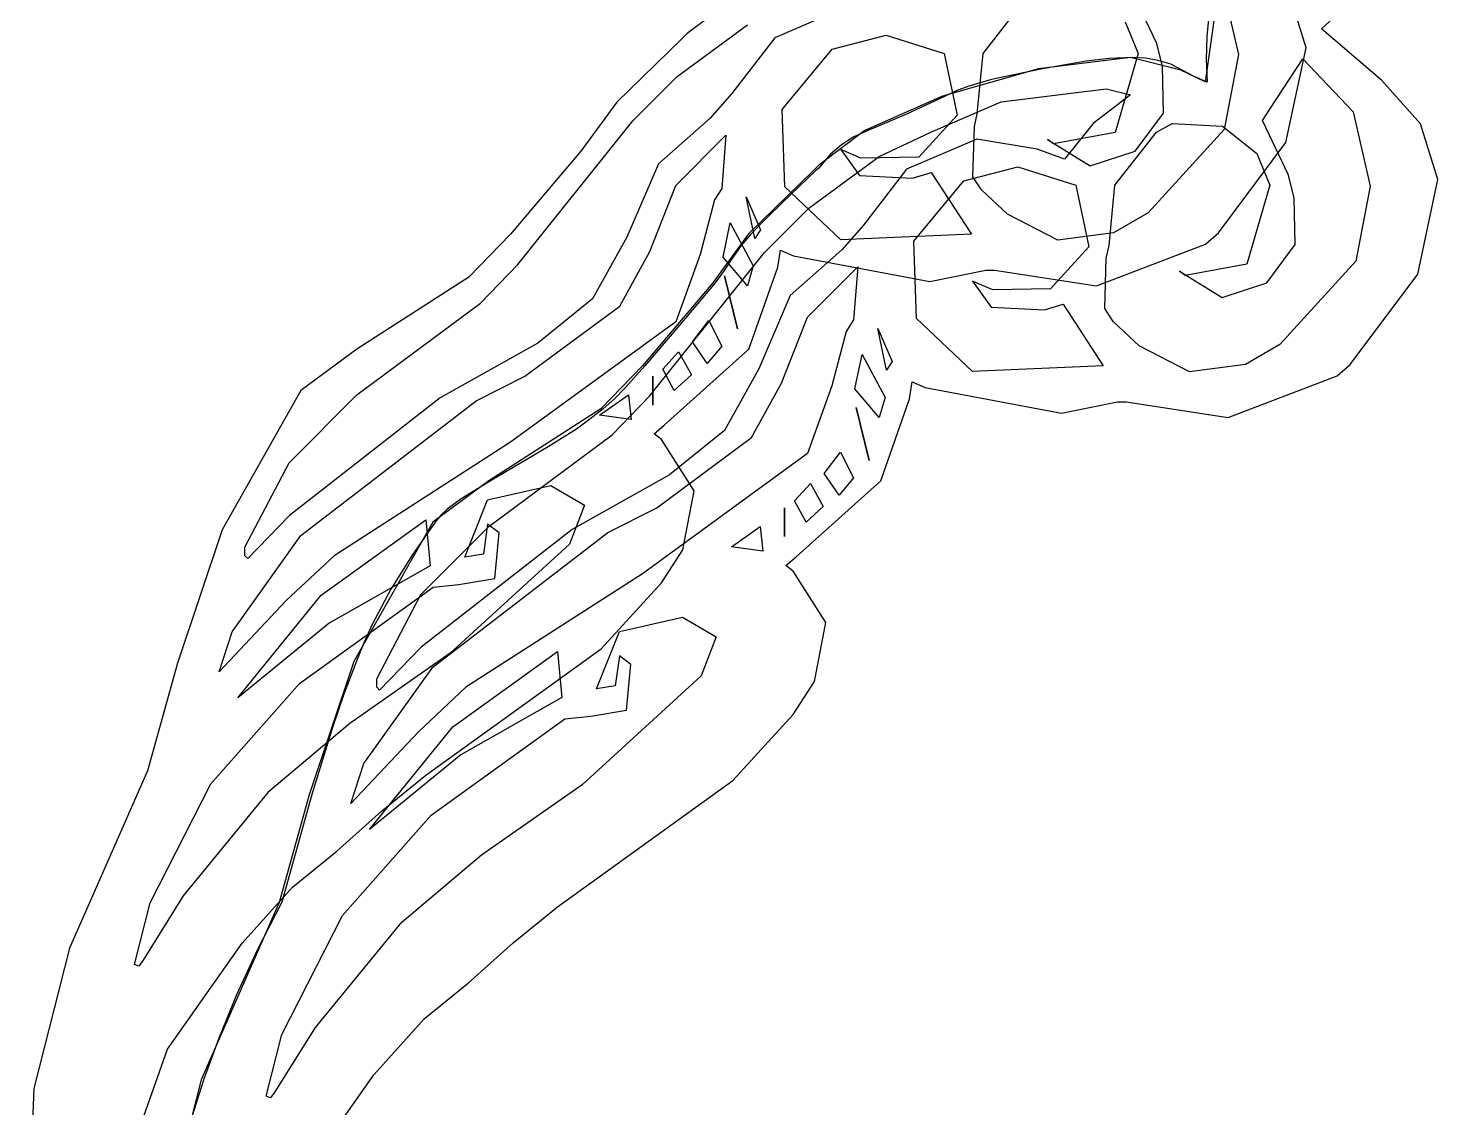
# Model space of a CAD drawing. Extents: x 0 to 208, y 1 to 205.
# Drawn here: x 0.16 to 7.71, y 14.03 to 19.81 of the extents above; entities that cross this region are included whole.
import ezdxf

# ---------------------------------------------------------------- set-up
doc = ezdxf.new("R2010")
doc.units = 0

msp = doc.modelspace()

# ---------------------------------------------------------------- linework, layer by layer
at = {"layer": 'Edge.Cuts'}
for p, q in [((6.48837, 19.8833), (6.47649, 19.7667)), ((6.47649, 19.7667), (6.47271, 19.6476)), ((5.83045, 19.6368), (5.58743, 19.5946)), ((5.95376, 19.6508), (5.83045, 19.6368)), ((6.0792, 19.6561), (5.95376, 19.6508)), ((6.14823, 19.6528), (6.0792, 19.6561)), ((6.21656, 19.6416), (6.14823, 19.6528)), ((6.28345, 19.6204), (6.21656, 19.6416)), ((6.47271, 19.6476), (6.47877, 19.5254)), ((5.58743, 19.5946), (5.32423, 19.5388)), ((6.34816, 19.5869), (6.28345, 19.6204)), ((6.40483, 19.5562), (6.34816, 19.5869)), ((6.47877, 19.5254), (6.40483, 19.5562)), ((5.13379, 19.4775), (5.0726, 19.4486)), ((5.19627, 19.5017), (5.13379, 19.4775)), ((5.32423, 19.5388), (5.19627, 19.5017)), ((5.0726, 19.4486), (4.86514, 19.3506)), ((4.86514, 19.3506), (4.65768, 19.2641)), ((4.65768, 19.2641), (4.58577, 19.231)), ((4.52032, 19.1893), (4.4621, 19.1388)), ((4.58577, 19.231), (4.52032, 19.1893)), ((4.4621, 19.1388), (4.41178, 19.0798)), ((4.38107, 19.049), (4.20528, 18.88)), ((4.3993, 19.0644), (4.38107, 19.049)), ((4.41178, 19.0798), (4.3993, 19.0644)), ((4.20528, 18.88), (4.11847, 18.7962)), ((4.11847, 18.7962), (4.03527, 18.7109)), ((3.98258, 18.6495), (3.93632, 18.5832)), ((4.03527, 18.7109), (3.98258, 18.6495)), ((3.93632, 18.5832), (3.89156, 18.5153)), ((3.89156, 18.5153), (3.84316, 18.4497)), ((3.84316, 18.4497), (3.65489, 18.2239)), ((3.65489, 18.2239), (3.46665, 18.004)), ((3.46665, 18.004), (3.36101, 17.8858)), ((3.30457, 17.8279), (3.24383, 17.7735)), ((3.36101, 17.8858), (3.30457, 17.8279)), ((3.24383, 17.7735), (3.1733, 17.7179)), ((3.10046, 17.6659), (2.9499, 17.5698)), ((3.1733, 17.7179), (3.10046, 17.6659)), ((2.9499, 17.5698), (2.64447, 17.3892)), ((2.64447, 17.3892), (2.4831, 17.2922)), ((2.4831, 17.2922), (2.4089, 17.2369)), ((2.4089, 17.2369), (2.37532, 17.2041)), ((2.34479, 17.1664), (2.22149, 16.9906)), ((2.37532, 17.2041), (2.34479, 17.1664)), ((2.22149, 16.9906), (2.10755, 16.8082)), ((2.10755, 16.8082), (2.00657, 16.6186)), ((2.00657, 16.6186), (1.96208, 16.5209)), ((1.96208, 16.5209), (1.92217, 16.4211)), ((1.92217, 16.4211), (1.85578, 16.2457)), ((1.85578, 16.2457), (1.79442, 16.0666)), ((1.79442, 16.0666), (1.68397, 15.7065)), ((1.68397, 15.7065), (1.5226, 15.1302)), ((1.5226, 15.1302), (1.39236, 14.8761)), ((1.39236, 14.8761), (1.28026, 14.633)), ((1.28026, 14.633), (1.18499, 14.4013)), ((1.18499, 14.4013), (1.10527, 14.1814)), ((1.10527, 14.1814), (1.03977, 13.9739))]:
    msp.add_line(p, q, dxfattribs=at)
at = {"layer": 'Layer 1'}
for p, q in [((6.208716, 19.732306), (6.070305, 20.024507)), ((6.554743, 20.070644), (6.646056, 19.673674)), ((7.008418, 19.709252), (6.916145, 20.006258)), ((3.940313, 19.970714), (3.694249, 19.786166)), ((5.27829, 19.67848), (5.501285, 19.962991)), ((4.540097, 19.924549), (4.163312, 19.763069)), ((3.640426, 19.555452), (4.017211, 19.832274)), ((3.694249, 19.786166), (3.663491, 19.755408)), ((6.039548, 19.847648), (6.108753, 19.678479)), ((3.663491, 19.755408), (3.317464, 19.41707)), ((4.163312, 19.763069), (3.932627, 19.463179)), ((4.470887, 19.70152), (4.759243, 19.776492)), ((4.759243, 19.776492), (5.070667, 19.678451)), ((6.239474, 19.609274), (6.208716, 19.732306)), ((6.900765, 19.201746), (7.008418, 19.709252)), ((4.202716, 19.378561), (4.470887, 19.70152)), ((5.070667, 19.678451), (5.139873, 19.347803)), ((5.247532, 19.355521), (5.27829, 19.67848)), ((6.108753, 19.678479), (5.985721, 19.255557)), ((6.646056, 19.673674), (6.570121, 19.270937)), ((3.402052, 19.317078), (3.640426, 19.555452)), ((6.244281, 19.359365), (6.239474, 19.609274)), ((3.317464, 19.41707), (3.125227, 19.155627)), ((3.932627, 19.463179), (3.817285, 19.332457)), ((3.817285, 19.332457), (3.540463, 19.086394)), ((4.217134, 18.963329), (4.202716, 19.378561)), ((5.139873, 19.347803), (4.934178, 19.122885)), ((5.232151, 19.286315), (5.247532, 19.355521)), ((6.093374, 19.155594), (6.244281, 19.359365)), ((2.786893, 18.548129), (3.402052, 19.317078)), ((5.22446, 19.017182), (5.232151, 19.286315)), ((5.985721, 19.255557), (5.655073, 19.194041)), ((6.570121, 19.270937), (6.162578, 18.824946)), ((3.632734, 18.971033), (3.901866, 19.240165)), ((3.901866, 19.240165), (3.878797, 18.955654)), ((5.655073, 19.194041), (5.624315, 19.21711)), ((5.624315, 19.21711), (5.853078, 19.076777)), ((6.539359, 18.717308), (6.900765, 19.201746)), ((3.125227, 19.155627), (2.748442, 18.70964)), ((4.624676, 19.117118), (4.517023, 19.163255)), ((4.517023, 19.163255), (4.616987, 19.024844)), ((4.934178, 19.122885), (4.624676, 19.117118)), ((5.853078, 19.076777), (6.093374, 19.155594)), ((3.540463, 19.086394), (3.371294, 18.69423)), ((4.616987, 19.024844), (4.901498, 19.009466)), ((4.901498, 19.009466), (5.001461, 19.040224)), ((5.001461, 19.040224), (5.216767, 18.709576)), ((3.494323, 18.617316), (3.632734, 18.971033)), ((3.878797, 18.955654), (3.84035, 18.894138)), ((4.517024, 18.678818), (4.217134, 18.963329)), ((5.270597, 18.947977), (5.22446, 19.017182)), ((3.84035, 18.894138), (3.763455, 18.601937)), ((4.055655, 18.686508), (4.009518, 18.909503)), ((4.009518, 18.909503), (4.086413, 18.732644)), ((5.409008, 18.817256), (5.270597, 18.947977)), ((5.679101, 18.677884), (5.409008, 18.817256)), ((6.162578, 18.824946), (5.97803, 18.717293)), ((3.886486, 18.586545), (3.924933, 18.771093)), ((3.924933, 18.771093), (4.047965, 18.540408)), ((4.086413, 18.732644), (4.055655, 18.686508)), ((2.748442, 18.70964), (2.52545, 18.4789)), ((3.371294, 18.69423), (3.187707, 18.363581)), ((4.055655, 18.686508), (4.055655, 18.686508)), ((5.216767, 18.709576), (4.517023, 18.678818)), ((4.517023, 18.678818), (4.517024, 18.678818)), ((5.97803, 18.717293), (5.679101, 18.677884)), ((5.885753, 18.432797), (6.470154, 18.655792)), ((6.470154, 18.655792), (6.539359, 18.717308)), ((3.332844, 18.325115), (3.494323, 18.617316)), ((3.763455, 18.601937), (3.632734, 18.240531)), ((4.017208, 18.432755), (3.886486, 18.586545)), ((4.178687, 18.53276), (4.194065, 18.625034)), ((4.194065, 18.625034), (4.263271, 18.594276)), ((4.263271, 18.594276), (4.993772, 18.455865)), ((2.586966, 18.340513), (2.786893, 18.548129)), ((4.047965, 18.540408), (4.017207, 18.432755)), ((4.024897, 18.094459), (4.178687, 18.53276)), ((4.993772, 18.455865), (5.293662, 18.517381)), ((5.293662, 18.517381), (5.339799, 18.517381)), ((5.339799, 18.517381), (5.885753, 18.432797)), ((2.52545, 18.4789), (1.92567, 18.0945)), ((3.963381, 18.20207), (3.894176, 18.486581)), ((3.894176, 18.486581), (3.963381, 18.20207)), ((4.017207, 18.432755), (4.017208, 18.432755)), ((3.187707, 18.363581), (2.894545, 18.125208)), ((1.92567, 17.848386), (2.586966, 18.340513)), ((2.825337, 17.94833), (3.332844, 18.325115)), ((3.632734, 18.240531), (2.748442, 17.594614)), ((3.722123, 18.132865), (3.809592, 18.248207)), ((3.809592, 18.248207), (3.878797, 18.109796)), ((3.963381, 18.20207), (3.963381, 18.20207)), ((2.894545, 18.125208), (2.37166, 17.833007)), ((3.801901, 18.017522), (3.722123, 18.132865)), ((1.92567, 18.0945), (1.62578, 17.8715)), ((3.563527, 17.986763), (3.648111, 18.079037)), ((3.571217, 17.686916), (4.024897, 18.094459)), ((3.648111, 18.079037), (3.717317, 17.956005)), ((3.878797, 18.109796), (3.801902, 18.017523)), ((3.625043, 17.871421), (3.563527, 17.986763)), ((3.801902, 18.017523), (3.801901, 18.017522)), ((2.563894, 17.817608), (2.825337, 17.94833)), ((3.509701, 17.794526), (3.509701, 17.948317)), ((3.509701, 17.948317), (3.509701, 17.794526)), ((3.717317, 17.956005), (3.625043, 17.87142)), ((1.62578, 17.8715), (1.20286, 17.1256)), ((1.562342, 17.484097), (1.92567, 17.848386)), ((2.37166, 17.833007), (1.564263, 17.202469)), ((1.625776, 17.094796), (2.563894, 17.817608)), ((3.22519, 17.7407), (3.37898, 17.848353)), ((3.37898, 17.848353), (3.394358, 17.717631)), ((3.625043, 17.87142), (3.625043, 17.871421)), ((3.394358, 17.717631), (3.225189, 17.7407)), ((3.225189, 17.7407), (3.22519, 17.7407)), ((3.509701, 17.794526), (3.509701, 17.794526)), ((3.517391, 17.640779), (3.571217, 17.686916)), ((2.748442, 17.594614), (1.802634, 16.987144)), ((3.555838, 17.610021), (3.517391, 17.640779)), ((3.731735, 17.334161), (3.555838, 17.610021)), ((1.32589, 17.0333), (1.562342, 17.484097)), ((2.625411, 17.287032), (2.963749, 17.363927)), ((2.963749, 17.363927), (3.14349, 17.258196)), ((3.67118, 17.01793), (3.731735, 17.334161)), ((2.502379, 16.979452), (2.625411, 17.287032)), ((3.14349, 17.258196), (3.063712, 17.048658)), ((1.564263, 17.202469), (1.341268, 16.971784)), ((1.73343, 16.77472), (2.29476, 17.17938)), ((2.29476, 17.17938), (2.317829, 16.933316)), ((2.62541, 17.156309), (2.602342, 16.99483)), ((2.686926, 17.110172), (2.62541, 17.156309)), ((1.20286, 17.1256), (0.964486, 16.410477)), ((1.25668, 16.5796), (1.625776, 17.094796)), ((2.663858, 16.864108), (2.686926, 17.110172)), ((1.325889, 17.033299), (1.32589, 17.0333)), ((1.325889, 16.987162), (1.325889, 17.033299)), ((1.341268, 16.971784), (1.325889, 16.987162)), ((1.802634, 16.987144), (1.548881, 16.74877)), ((3.063712, 17.048658), (2.425484, 16.464257)), ((2.602342, 16.99483), (2.502379, 16.979452)), ((3.555838, 16.841072), (3.67118, 17.01793)), ((2.31783, 16.933316), (1.776682, 16.625736)), ((2.317829, 16.933316), (2.31783, 16.933316)), ((2.471621, 16.83335), (2.663858, 16.864108)), ((3.23288, 16.487356), (3.555838, 16.841072)), ((1.28744, 16.225883), (1.73343, 16.77472)), ((1.618087, 16.302776), (2.33321, 16.817972)), ((2.33321, 16.817972), (2.471621, 16.83335)), ((1.548881, 16.74877), (1.187475, 16.364295)), ((1.776682, 16.625736), (1.28744, 16.225883)), ((1.187475, 16.364295), (1.25668, 16.579601)), ((1.25668, 16.579601), (1.25668, 16.5796)), ((2.425484, 16.464257), (1.88722, 16.087472)), ((2.294762, 15.81068), (3.23288, 16.487356)), ((0.964486, 16.410477), (0.803007, 15.833765)), ((1.143261, 15.763552), (1.618087, 16.302776)), ((1.88722, 16.087472), (1.448919, 15.718376)), ((0.803007, 15.833765), (0.385371, 14.884352)), ((2.056388, 15.618443), (2.294762, 15.81068)), ((0.81838, 15.126286), (1.143261, 15.763552)), ((1.448919, 15.718376), (0.995239, 15.164732)), ((1.818014, 15.403137), (2.056388, 15.618443)), ((1.57964, 15.2109), (1.818014, 15.403137)), ((1.31051, 14.911), (1.57964, 15.2109)), ((0.733796, 14.795638), (0.81838, 15.126286)), ((0.995239, 15.164732), (0.779933, 14.818705)), ((0.81838, 15.126286), (0.81838, 15.126286)), ((0.385371, 14.884352), (0.195537, 14.132462)), ((0.910656, 14.342), (1.31051, 14.911)), ((0.779933, 14.818705), (0.756864, 14.787947)), ((0.756864, 14.787947), (0.733796, 14.795638)), ((0.480045, 13.119358), (0.910656, 14.342)), ((0.195537, 14.132462), (0.164779, 13.342365))]:
    msp.add_line(p, q, dxfattribs=at)
at = {"layer": 'test'}
for p, q in [((6.599002, 20.449295), (6.468281, 19.526556)), ((7.09113, 19.811049), (7.360262, 20.057113)), ((7.414088, 19.534227), (7.09113, 19.811049)), ((6.068428, 19.657278), (5.576301, 19.595762)), ((6.33756, 19.588073), (6.068428, 19.657278)), ((6.814303, 19.380523), (6.991161, 19.649655)), ((6.991161, 19.649655), (7.260293, 19.365144)), ((5.576301, 19.595762), (5.061105, 19.449662)), ((6.468281, 19.526556), (6.33756, 19.588073)), ((5.376367, 19.418975), (5.9377, 19.48818)), ((5.9377, 19.48818), (6.068422, 19.457422)), ((7.621705, 19.300658), (7.414088, 19.534227)), ((5.061105, 19.449662), (4.645873, 19.265114)), ((4.999582, 19.257496), (5.376367, 19.418975)), ((6.068422, 19.457422), (5.868495, 19.303632)), ((6.775855, 19.319007), (6.814303, 19.380523)), ((7.260293, 19.365144), (7.351606, 18.968174)), ((4.645873, 19.265114), (4.399809, 19.080566)), ((4.722761, 19.126774), (4.999582, 19.257496)), ((5.868495, 19.303632), (5.714705, 19.111395)), ((5.98384, 18.97298), (6.206835, 19.257491)), ((6.206834, 19.257489), (6.291418, 19.303626)), ((6.206835, 19.257491), (6.206834, 19.257489)), ((6.291418, 19.303626), (6.56055, 19.288248)), ((6.56055, 19.288248), (6.745098, 19.142148)), ((6.914266, 19.026806), (6.775855, 19.319007)), ((7.713978, 19.003652), (7.621705, 19.300658)), ((5.245647, 19.219049), (4.868862, 19.057569)), ((5.568605, 19.165222), (5.245647, 19.219049)), ((4.345976, 18.849952), (4.722761, 19.126774)), ((5.714705, 19.111395), (5.568605, 19.165222)), ((6.745098, 19.142148), (6.814303, 18.972979)), ((4.369051, 19.049808), (4.023024, 18.71147)), ((4.399809, 19.080566), (4.369051, 19.049808)), ((4.868862, 19.057569), (4.638177, 18.757679)), ((5.176447, 18.99602), (5.464803, 19.070992)), ((5.464803, 19.070992), (5.776227, 18.972951)), ((6.945024, 18.903774), (6.914266, 19.026806)), ((4.908276, 18.673061), (5.176447, 18.99602)), ((5.776227, 18.972951), (5.845433, 18.642303)), ((5.953082, 18.650021), (5.98384, 18.97298)), ((6.814303, 18.972979), (6.691271, 18.550057)), ((7.351606, 18.968174), (7.275671, 18.565437)), ((7.606325, 18.496146), (7.713978, 19.003652)), ((6.949831, 18.653865), (6.945024, 18.903774)), ((4.107602, 18.611578), (4.345976, 18.849952)), ((4.638177, 18.757679), (4.522835, 18.626957)), ((4.023024, 18.71147), (3.830787, 18.450027)), ((4.922694, 18.257829), (4.908276, 18.673061)), ((5.937701, 18.580815), (5.953082, 18.650021)), ((6.798924, 18.450094), (6.949831, 18.653865)), ((3.492443, 17.842629), (4.107602, 18.611578)), ((4.522835, 18.626957), (4.246013, 18.380894)), ((5.845433, 18.642303), (5.639738, 18.417385)), ((5.93001, 18.311682), (5.937701, 18.580815)), ((4.338294, 18.265533), (4.607426, 18.534665)), ((4.607426, 18.534665), (4.584357, 18.250154)), ((6.360623, 18.488541), (6.329865, 18.51161)), ((6.329865, 18.51161), (6.558628, 18.371277)), ((6.691271, 18.550057), (6.360623, 18.488541)), ((7.275671, 18.565437), (6.868128, 18.119446)), ((7.244919, 18.011708), (7.606325, 18.496146)), ((3.830787, 18.450027), (3.454002, 18.00404)), ((5.330236, 18.411618), (5.222583, 18.457755)), ((5.222583, 18.457755), (5.322547, 18.319344)), ((6.558628, 18.371277), (6.798924, 18.450094)), ((4.246013, 18.380894), (4.076844, 17.98873)), ((5.639738, 18.417385), (5.330236, 18.411618)), ((5.322547, 18.319344), (5.607058, 18.303966)), ((5.607058, 18.303966), (5.707021, 18.334724)), ((5.707021, 18.334724), (5.922327, 18.004076)), ((5.976147, 18.242477), (5.93001, 18.311682)), ((4.199883, 17.911816), (4.338294, 18.265533)), ((4.584357, 18.250154), (4.54591, 18.188638)), ((4.761215, 17.981008), (4.715078, 18.204003)), ((4.715078, 18.204003), (4.791973, 18.027144)), ((5.222584, 17.973318), (4.922694, 18.257829)), ((6.114558, 18.111756), (5.976147, 18.242477)), ((4.54591, 18.188638), (4.469015, 17.896437)), ((6.868128, 18.119446), (6.68358, 18.011793)), ((4.592045, 17.881045), (4.630493, 18.065593)), ((4.630493, 18.065593), (4.753525, 17.834908)), ((6.384651, 17.972384), (6.114558, 18.111756)), ((3.454002, 18.00404), (3.231007, 17.773354)), ((4.076844, 17.98873), (3.893257, 17.658081)), ((4.791973, 18.027144), (4.761215, 17.981008)), ((4.761215, 17.981008), (4.761215, 17.981008)), ((5.922327, 18.004076), (5.222583, 17.973318)), ((5.222583, 17.973318), (5.222584, 17.973318)), ((6.68358, 18.011793), (6.384651, 17.972384)), ((7.175714, 17.950192), (7.244919, 18.011708)), ((4.038404, 17.619615), (4.199883, 17.911816)), ((4.469015, 17.896437), (4.338294, 17.535031)), ((4.884247, 17.82716), (4.899625, 17.919434)), ((4.899625, 17.919434), (4.968831, 17.888676)), ((6.591313, 17.727197), (7.175714, 17.950192)), ((3.292516, 17.635013), (3.492443, 17.842629)), ((4.722767, 17.727255), (4.592045, 17.881045)), ((4.753525, 17.834908), (4.722767, 17.727255)), ((4.730457, 17.388859), (4.884247, 17.82716)), ((4.968831, 17.888676), (5.699332, 17.750265)), ((3.231007, 17.773354), (2.631227, 17.38888)), ((4.668941, 17.49657), (4.599736, 17.781081)), ((4.599736, 17.781081), (4.668941, 17.49657)), ((5.699332, 17.750265), (5.999222, 17.811781)), ((5.999222, 17.811781), (6.045359, 17.811781)), ((6.045359, 17.811781), (6.591313, 17.727197)), ((4.722767, 17.727255), (4.722767, 17.727255)), ((2.63122, 17.142886), (3.292516, 17.635013)), ((3.530897, 17.24283), (4.038404, 17.619615)), ((3.893257, 17.658081), (3.600095, 17.419708)), ((4.338294, 17.535031), (3.454002, 16.889114)), ((4.427683, 17.427365), (4.515152, 17.542707)), ((4.515152, 17.542707), (4.584357, 17.404296)), ((4.668941, 17.49657), (4.668941, 17.49657)), ((2.631227, 17.38888), (2.331337, 17.165885)), ((3.600095, 17.419708), (3.07721, 17.127507)), ((4.269087, 17.281263), (4.353671, 17.373537)), ((4.276777, 16.981316), (4.730457, 17.388859)), ((4.353671, 17.373537), (4.422877, 17.250505)), ((4.507461, 17.312022), (4.427683, 17.427365)), ((4.584357, 17.404296), (4.507462, 17.312023)), ((4.507462, 17.312023), (4.507461, 17.312022)), ((3.269454, 17.112108), (3.530897, 17.24283)), ((4.215261, 17.089026), (4.215261, 17.242816)), ((4.215261, 17.242816), (4.215261, 17.089026)), ((4.330603, 17.165921), (4.269087, 17.281263)), ((4.422877, 17.250505), (4.330603, 17.16592)), ((2.331337, 17.165885), (1.908415, 16.420004)), ((2.267892, 16.778597), (2.63122, 17.142886)), ((3.93075, 17.0352), (4.08454, 17.142853)), ((4.08454, 17.142853), (4.099918, 17.012131)), ((4.330603, 17.16592), (4.330603, 17.165921)), ((3.07721, 17.127507), (2.269813, 16.496969)), ((2.331336, 16.389296), (3.269454, 17.112108)), ((4.215261, 17.089026), (4.215261, 17.089026)), ((4.099918, 17.012131), (3.930749, 17.0352)), ((3.930749, 17.0352), (3.93075, 17.0352)), ((4.222951, 16.935179), (4.276777, 16.981316)), ((4.261398, 16.904421), (4.222951, 16.935179)), ((3.454002, 16.889114), (2.508194, 16.281644)), ((4.437295, 16.628561), (4.261398, 16.904421)), ((2.03144, 16.3278), (2.267892, 16.778597)), ((3.330971, 16.581532), (3.669309, 16.658427)), ((3.669309, 16.658427), (3.84905, 16.552696)), ((4.37674, 16.31233), (4.437295, 16.628561)), ((3.207939, 16.273952), (3.330971, 16.581532)), ((3.84905, 16.552696), (3.769272, 16.343158)), ((2.269813, 16.496969), (2.046818, 16.266284)), ((2.43899, 16.06922), (3.00032, 16.47388)), ((3.00032, 16.47388), (3.023389, 16.227816)), ((1.908415, 16.420004), (1.670041, 15.704881)), ((1.96224, 15.8741), (2.331336, 16.389296)), ((3.330971, 16.450809), (3.307902, 16.28933)), ((3.392487, 16.404672), (3.330971, 16.450809)), ((3.369418, 16.158608), (3.392487, 16.404672)), ((2.031439, 16.327799), (2.03144, 16.3278)), ((2.031439, 16.281662), (2.031439, 16.327799)), ((3.769272, 16.343158), (3.131044, 15.758757)), ((4.261398, 16.135472), (4.37674, 16.31233)), ((2.046818, 16.266284), (2.031439, 16.281662)), ((2.508194, 16.281644), (2.254441, 16.04327)), ((3.307902, 16.28933), (3.207939, 16.273952)), ((3.02339, 16.227816), (2.482242, 15.920237)), ((3.023389, 16.227816), (3.02339, 16.227816)), ((3.177181, 16.12785), (3.369418, 16.158608)), ((2.323647, 15.597276), (3.03877, 16.112472)), ((3.03877, 16.112472), (3.177181, 16.12785)), ((3.93844, 15.781756), (4.261398, 16.135472)), ((2.254441, 16.04327), (1.893035, 15.658795)), ((1.993, 15.520383), (2.43899, 16.06922)), ((1.893035, 15.658795), (1.96224, 15.874101)), ((1.96224, 15.874101), (1.96224, 15.8741)), ((2.482242, 15.920237), (1.993, 15.520383)), ((3.000322, 15.10508), (3.93844, 15.781756)), ((1.670041, 15.704881), (1.508562, 15.128169)), ((3.131044, 15.758757), (2.59278, 15.381972)), ((1.848821, 15.058053), (2.323647, 15.597276)), ((2.59278, 15.381972), (2.154479, 15.012876)), ((1.508562, 15.128169), (1.090927, 14.178756)), ((2.761948, 14.912843), (3.000322, 15.10508)), ((1.52394, 14.420786), (1.848821, 15.058053)), ((2.154479, 15.012876), (1.700799, 14.459232)), ((2.523574, 14.697537), (2.761948, 14.912843)), ((2.2852, 14.5053), (2.523574, 14.697537)), ((2.01606, 14.2055), (2.2852, 14.5053)), ((1.439356, 14.090138), (1.523941, 14.420786)), ((1.700799, 14.459232), (1.485493, 14.113205)), ((1.523941, 14.420786), (1.52394, 14.420786)), ((1.61621, 13.6364), (2.01606, 14.2055)), ((1.090927, 14.178756), (0.901092, 13.426866)), ((1.462425, 14.082447), (1.439356, 14.090138)), ((1.485493, 14.113205), (1.462425, 14.082447))]:
    msp.add_line(p, q, dxfattribs=at)

doc.saveas('drawing.dxf')
